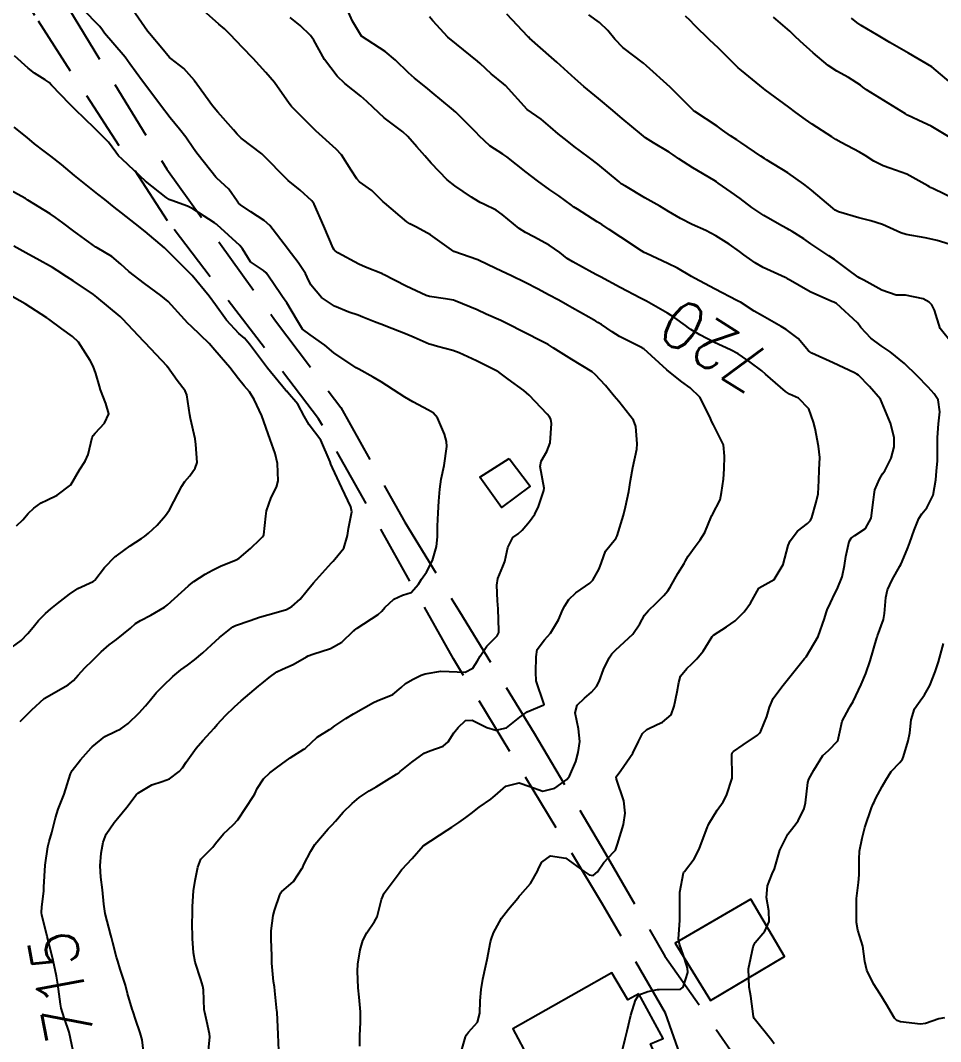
# Model space of a CAD drawing. Header units: metres. Extents: x 298520 to 308411, y 7433745 to 7450750.
# Drawn here: x 300736.4 to 300813.7, y 7448572 to 7448657.8 of the extents above; entities that cross this region are included whole.
import ezdxf
from ezdxf.enums import TextEntityAlignment as Align

# ---------------------------------------------------------------- set-up
doc = ezdxf.new("R2010")
doc.units = ezdxf.units.M
doc.header["$LTSCALE"] = 10
doc.linetypes.add('DASHED', pattern=[0.75, 0.5, -0.25])
for name, color, linetype in [('Cotas', 45, 'Continuous'), ('Curvas de Nivel 1m', 11, 'Continuous'), ('Curvas de Nivel 5m', 15, 'Continuous'), ('Edificações', 30, 'Continuous'), ('Vias Secundárias', 230, 'DASHED')]:
    doc.layers.add(name, color=color, linetype=linetype)
doc.styles.add('Style-STANDARD', font='STANDARD.shx')

msp = doc.modelspace()

# ---------------------------------------------------------------- linework, layer by layer
at = {"layer": 'Curvas de Nivel 1m', "flags": 128}
for points, elevation in [([(300752.124, 7448570.629), (300752.278, 7448572.378), (300752.264, 7448572.628), (300752.043, 7448573.672), (300751.848, 7448574.43), (300751.818, 7448574.634), (300751.749, 7448576.314), (300751.694, 7448576.636), (300751.52, 7448577.2), (300751.056, 7448578.646), (300750.894, 7448579.431), (300750.812, 7448580.65), (300750.798, 7448581.995), (300750.812, 7448582.65), (300750.836, 7448583.326), (300750.921, 7448584.649), (300751.047, 7448585.513), (300751.262, 7448586.644), (300751.538, 7448587.305), (300752.214, 7448588.008), (300752.528, 7448588.317), (300752.762, 7448588.625), (300753.429, 7448589.42), (300754.239, 7448590.181), (300754.624, 7448590.604), (300755.331, 7448591.671), (300755.939, 7448592.585), (300756.06, 7448592.789), (300756.273, 7448593.251), (300756.79, 7448594.07), (300757.332, 7448594.57), (300757.892, 7448594.97), (300758.3, 7448595.282), (300759.031, 7448595.827), (300760.187, 7448596.541), (300760.264, 7448596.591), (300760.314, 7448596.638), (300761.297, 7448597.557), (300762.338, 7448598.211), (300762.528, 7448598.32), (300762.792, 7448598.506), (300763.711, 7448599.135), (300764.353, 7448599.525), (300766.037, 7448600.465), (300766.364, 7448600.605), (300767.662, 7448601.155), (300768.376, 7448601.73), (300768.747, 7448602.069), (300769.383, 7448602.43), (300770.054, 7448602.757), (300770.39, 7448602.895), (300771.695, 7448603.099), (300772.393, 7448603.083), (300773.75, 7448603.019), (300774.398, 7448603.369), (300774.8, 7448603.973), (300775.024, 7448604.364), (300775.577, 7448605.203), (300776.43, 7448606.073), (300776.574, 7448606.348), (300776.594, 7448606.507), (300776.515, 7448608.339), (300776.463, 7448609.023), (300776.417, 7448610.341), (300776.489, 7448610.903), (300776.919, 7448611.915), (300777.094, 7448612.334), (300777.353, 7448613.499), (300777.773, 7448614.328), (300778.199, 7448614.661), (300778.539, 7448614.945), (300779.176, 7448615.684), (300779.624, 7448616.309), (300779.932, 7448616.933), (300780.376, 7448618.302), (300780.383, 7448618.495), (300780.068, 7448620.305), (300780.154, 7448620.758), (300780.616, 7448621.562), (300780.887, 7448622.296), (300781.015, 7448623.927), (300780.96, 7448624.295), (300780.843, 7448624.485), (300780.657, 7448624.711), (300779.141, 7448626.315), (300778.677, 7448626.684), (300777.379, 7448627.64), (300776.691, 7448628.147), (300776.58, 7448628.229), (300776.385, 7448628.345), (300774.705, 7448629.194), (300773.247, 7448629.853), (300772.718, 7448630.049), (300771.425, 7448630.409), (300770.86, 7448630.554), (300770.725, 7448630.597), (300769.452, 7448631.151), (300768.733, 7448631.461), (300767.079, 7448632.117), (300766.741, 7448632.244), (300766.583, 7448632.304), (300766.118, 7448632.469), (300765.136, 7448632.874), (300764.748, 7448633.026), (300763.979, 7448633.273), (300762.762, 7448633.794), (300761.662, 7448634.521), (300760.784, 7448635.592), (300760.478, 7448636.223), (300760.315, 7448636.537), (300759.71, 7448637.454), (300758.866, 7448638.559), (300758.814, 7448638.627), (300757.329, 7448640.575), (300756.847, 7448640.987), (300755.741, 7448641.704), (300754.86, 7448642.299), (300754.697, 7448642.438), (300754.576, 7448642.604), (300753.875, 7448643.617), (300752.882, 7448644.547), (300752.796, 7448644.631), (300752.354, 7448645.173), (300751.184, 7448646.647), (300750.917, 7448647.025), (300750.256, 7448647.99), (300749.727, 7448648.668), (300748.947, 7448649.613), (300748.127, 7448650.688), (300746.978, 7448652.22), (300746.607, 7448652.704), (300745.551, 7448654.161), (300745.149, 7448654.719), (300745.006, 7448654.899), (300743.437, 7448656.744), (300743.268, 7448656.979), (300743.038, 7448657.293), (300741.58, 7448658.765)], 717), ([(300758.115, 7448570.559), (300758.033, 7448572.56), (300757.931, 7448574.441), (300757.923, 7448574.562), (300757.755, 7448576.25), (300757.706, 7448576.565), (300757.635, 7448577.009), (300757.506, 7448578.566), (300757.487, 7448579.188), (300757.432, 7448580.567), (300757.433, 7448581.267), (300757.611, 7448582.565), (300757.727, 7448582.994), (300758.17, 7448584.312), (300758.244, 7448584.487), (300758.318, 7448584.559), (300759.307, 7448585.423), (300760.057, 7448586.541), (300760.101, 7448586.634), (300760.197, 7448586.844), (300760.764, 7448587.982), (300761.099, 7448588.527), (300762.236, 7448589.861), (300762.555, 7448590.191), (300762.842, 7448590.504), (300763.503, 7448591.245), (300764.258, 7448591.996), (300764.848, 7448592.481), (300765.693, 7448593.047), (300766.277, 7448593.395), (300766.942, 7448593.794), (300767.974, 7448594.443), (300768.169, 7448594.567), (300768.295, 7448594.66), (300769.264, 7448595.47), (300770.311, 7448596.213), (300770.775, 7448596.413), (300771.906, 7448596.81), (300772.325, 7448597.173), (300772.811, 7448597.91), (300773.155, 7448598.382), (300773.778, 7448598.946), (300774.349, 7448598.983), (300775.57, 7448598.358), (300776.34, 7448598.159), (300777.227, 7448598.337), (300778.352, 7448599.242), (300778.97, 7448599.701), (300780.363, 7448600.265), (300780.384, 7448600.3), (300780.385, 7448600.322), (300780.364, 7448600.385), (300779.715, 7448602.307), (300779.682, 7448603.019), (300779.718, 7448604.307), (300779.802, 7448604.923), (300780.427, 7448605.738), (300780.933, 7448606.293), (300781.593, 7448607.431), (300781.97, 7448608.277), (300782.124, 7448608.609), (300782.466, 7448609.118), (300783.046, 7448609.692), (300783.884, 7448610.256), (300784.244, 7448610.493), (300784.488, 7448610.753), (300785.032, 7448611.71), (300785.212, 7448612.243), (300785.565, 7448613.192), (300786.405, 7448614.231), (300786.462, 7448614.302), (300786.535, 7448614.476), (300787.07, 7448616.222), (300787.248, 7448616.908), (300787.524, 7448618.216), (300787.662, 7448619.139), (300787.838, 7448620.211), (300788.178, 7448621.766), (300788.222, 7448622.206), (300788.108, 7448623.678), (300787.901, 7448624.207), (300786.666, 7448625.779), (300786.293, 7448626.226), (300785.553, 7448627.109), (300784.691, 7448628.038), (300784.424, 7448628.253), (300782.708, 7448629.299), (300781.153, 7448630.294), (300780.887, 7448630.46), (300780.725, 7448630.553), (300780.231, 7448630.802), (300778.735, 7448631.572), (300777.253, 7448632.335), (300776.745, 7448632.571), (300775.507, 7448633.115), (300774.754, 7448633.463), (300772.903, 7448634.247), (300772.762, 7448634.29), (300772.108, 7448634.397), (300770.766, 7448634.607), (300770.486, 7448634.695), (300768.778, 7448635.468), (300766.874, 7448636.459), (300766.793, 7448636.499), (300765.381, 7448637.063), (300764.801, 7448637.327), (300763.042, 7448638.276), (300762.812, 7448638.425), (300762.742, 7448638.511), (300762.665, 7448638.661), (300761.878, 7448640.52), (300761.041, 7448642.349), (300760.943, 7448642.529), (300760.864, 7448642.627), (300759.868, 7448643.54), (300758.881, 7448644.355), (300758.651, 7448644.562), (300756.909, 7448646.349), (300756.65, 7448646.583), (300754.926, 7448647.904), (300754.568, 7448648.244), (300754.268, 7448648.61), (300752.955, 7448650.101), (300752.509, 7448650.635), (300751.197, 7448652.432), (300751.048, 7448652.649), (300750.984, 7448652.745), (300750.105, 7448653.775), (300749.002, 7448654.593), (300748.9, 7448654.681), (300748.235, 7448655.467), (300747.205, 7448656.698), (300747.035, 7448656.91), (300745.771, 7448658.713)], 718), ([(300764.901, 7448571.6), (300764.899, 7448572.481), (300764.953, 7448573.572), (300764.956, 7448574.481), (300764.843, 7448575.704), (300764.764, 7448576.483), (300764.694, 7448577.884), (300764.721, 7448578.484), (300764.914, 7448579.683), (300765.145, 7448580.48), (300765.484, 7448581.125), (300766.139, 7448582.054), (300766.344, 7448582.467), (300766.708, 7448583.919), (300766.946, 7448584.458), (300768.19, 7448586.136), (300768.324, 7448586.306), (300768.436, 7448586.438), (300769.284, 7448587.352), (300770.223, 7448588.42), (300772.236, 7448589.729), (300772.641, 7448589.983), (300773.225, 7448590.38), (300773.82, 7448590.801), (300774.251, 7448591.132), (300774.942, 7448591.677), (300775.902, 7448592.354), (300776.111, 7448592.506), (300776.268, 7448592.657), (300777.164, 7448593.452), (300778.284, 7448593.719), (300779.179, 7448593.411), (300780.274, 7448593.021), (300781.295, 7448593.267), (300782.289, 7448593.994), (300782.426, 7448594.133), (300782.514, 7448594.268), (300783.057, 7448595.511), (300783.266, 7448596.26), (300783.397, 7448597.189), (300783.283, 7448598.261), (300783.013, 7448599.603), (300783.167, 7448600.262), (300783.778, 7448600.847), (300784.374, 7448601.354), (300784.804, 7448601.821), (300785.025, 7448602.244), (300785.393, 7448603.245), (300785.852, 7448604.236), (300786.082, 7448604.568), (300786.42, 7448604.907), (300787.856, 7448606.209), (300788.442, 7448607.074), (300788.84, 7448607.805), (300789.156, 7448608.193), (300789.826, 7448608.823), (300790.472, 7448609.47), (300790.797, 7448609.856), (300790.989, 7448610.172), (300791.636, 7448611.305), (300792.165, 7448612.155), (300792.291, 7448612.369), (300792.512, 7448612.765), (300793.082, 7448613.587), (300793.526, 7448614.14), (300793.905, 7448614.77), (300794.476, 7448616.131), (300794.5, 7448616.184), (300794.554, 7448616.272), (300795.182, 7448617.509), (300795.315, 7448618.123), (300795.475, 7448619.236), (300795.533, 7448620.121), (300795.561, 7448621.173), (300795.484, 7448622.121), (300794.64, 7448623.823), (300794.478, 7448624.132), (300794.362, 7448624.418), (300793.495, 7448626.142), (300792.681, 7448626.922), (300791.962, 7448627.437), (300791.011, 7448628.175), (300790.697, 7448628.439), (300788.77, 7448630.2), (300788.723, 7448630.237), (300788.644, 7448630.281), (300786.733, 7448631.24), (300786.125, 7448631.617), (300785.206, 7448632.243), (300784.915, 7448632.418), (300784.746, 7448632.516), (300784.147, 7448632.858), (300782.757, 7448633.638), (300782.357, 7448633.874), (300781.617, 7448634.287), (300780.769, 7448634.729), (300779.878, 7448635.207), (300778.785, 7448635.774), (300777.644, 7448636.331), (300776.797, 7448636.724), (300775.698, 7448637.252), (300774.806, 7448637.674), (300772.813, 7448638.39), (300770.833, 7448639.778), (300769.65, 7448640.428), (300769.103, 7448640.693), (300768.847, 7448640.863), (300766.957, 7448642.459), (300766.864, 7448642.552), (300765.898, 7448643.499), (300764.88, 7448644.233), (300764.639, 7448644.492), (300764.177, 7448645.213), (300763.35, 7448646.506), (300762.918, 7448646.987), (300761.206, 7448648.527), (300760.937, 7448648.787), (300759.158, 7448650.557), (300759.074, 7448650.668), (300758.966, 7448650.832), (300757.709, 7448652.573), (300756.991, 7448653.436), (300755.92, 7448654.591), (300755.017, 7448655.525), (300753.983, 7448656.616), (300753.507, 7448657.092), (300753.042, 7448657.489), (300751.735, 7448658.643)], 719), ([(300786.959, 7448571.162), (300787.203, 7448572.212), (300787.366, 7448572.877), (300787.683, 7448574.206), (300788.066, 7448575.466), (300788.37, 7448575.897), (300789.099, 7448576.19), (300789.919, 7448576.338), (300790.075, 7448576.345), (300791.864, 7448576.375), (300792.079, 7448576.546), (300792.464, 7448577.787), (300792.436, 7448578.155), (300792.374, 7448578.424), (300792.113, 7448579.203), (300791.763, 7448580.164), (300791.705, 7448580.586), (300791.792, 7448582.164), (300791.814, 7448582.498), (300791.797, 7448584.164), (300791.804, 7448584.536), (300792.123, 7448586.161), (300792.147, 7448586.207), (300792.194, 7448586.261), (300793.015, 7448587.343), (300793.429, 7448588.142), (300794.143, 7448590.033), (300794.177, 7448590.131), (300794.244, 7448590.279), (300794.945, 7448591.434), (300795.438, 7448592.118), (300795.731, 7448592.656), (300796.209, 7448594.111), (300796.216, 7448594.188), (300796.164, 7448596.111), (300796.196, 7448596.229), (300796.315, 7448596.346), (300797.137, 7448596.913), (300798.329, 7448597.715), (300798.514, 7448597.895), (300798.618, 7448598.077), (300799.117, 7448599.307), (300799.346, 7448600.07), (300799.64, 7448600.797), (300800.38, 7448601.789), (300800.503, 7448601.937), (300800.602, 7448602.058), (300801.398, 7448603.05), (300802.187, 7448604.042), (300802.293, 7448604.162), (300802.416, 7448604.317), (300803.427, 7448606.025), (300803.965, 7448607.534), (300804.113, 7448608.015), (300804.205, 7448608.265), (300804.466, 7448608.853), (300804.851, 7448609.632), (300805.046, 7448610.004), (300805.461, 7448611.033), (300805.652, 7448611.999), (300805.754, 7448612.755), (300806.037, 7448613.995), (300806.223, 7448614.297), (300806.531, 7448614.496), (300807.409, 7448615.108), (300807.888, 7448615.97), (300808.101, 7448617.5), (300808.14, 7448617.966), (300808.21, 7448618.334), (300808.592, 7448619.254), (300808.859, 7448619.697), (300809.036, 7448619.956), (300809.566, 7448620.997), (300809.82, 7448621.948), (300809.832, 7448622.746), (300809.528, 7448623.951), (300808.673, 7448625.96), (300807.745, 7448627.036), (300806.815, 7448627.988), (300806.694, 7448628.08), (300806.497, 7448628.191), (300804.708, 7448629.029), (300802.902, 7448629.847), (300802.722, 7448629.941), (300802.636, 7448630.031), (300801.758, 7448631.069), (300800.74, 7448631.818), (300800.327, 7448632.064), (300798.752, 7448632.976), (300798.044, 7448633.378), (300796.892, 7448634.108), (300796.764, 7448634.186), (300796.608, 7448634.269), (300794.779, 7448635.226), (300793.028, 7448636.148), (300792.794, 7448636.281), (300791.598, 7448636.966), (300790.805, 7448637.361), (300788.998, 7448638.198), (300788.814, 7448638.294), (300788.578, 7448638.441), (300786.833, 7448639.579), (300785.852, 7448640.235), (300785.24, 7448640.637), (300784.849, 7448640.881), (300783.189, 7448641.937), (300782.862, 7448642.144), (300782.784, 7448642.193), (300782.68, 7448642.273), (300781.63, 7448643.048), (300780.876, 7448643.561), (300779.834, 7448644.31), (300778.894, 7448645.053), (300777.246, 7448646.337), (300776.915, 7448646.56), (300775.831, 7448647.266), (300774.93, 7448648.104), (300774.68, 7448648.373), (300772.958, 7448650.085), (300772.614, 7448650.393), (300770.976, 7448651.743), (300770.611, 7448652.047), (300770.156, 7448652.422), (300769.5, 7448652.944), (300768.992, 7448653.387), (300767.888, 7448654.451), (300767.014, 7448655.178), (300765.033, 7448656.48), (300764.283, 7448657.729), (300763.942, 7448658.497)], 721), ([(300799.727, 7448571.771), (300799.544, 7448572.067), (300798.05, 7448573.91), (300797.989, 7448574.091), (300797.773, 7448575.787), (300797.709, 7448576.085), (300797.622, 7448576.545), (300797.587, 7448578.088), (300797.962, 7448579.923), (300798.013, 7448580.082), (300798.125, 7448580.288), (300798.941, 7448581.265), (300799.308, 7448582.068), (300799.274, 7448582.951), (300799.085, 7448584.071), (300799.182, 7448585.071), (300799.582, 7448586.066), (300799.76, 7448586.504), (300800.223, 7448588.06), (300800.875, 7448589.412), (300801.384, 7448590.049), (300801.763, 7448590.529), (300802.258, 7448591.553), (300802.365, 7448592.038), (300802.575, 7448593.749), (300802.665, 7448594.034), (300803.059, 7448594.787), (300803.824, 7448596.017), (300804.317, 7448596.448), (300805.091, 7448597.237), (300805.27, 7448598.001), (300805.45, 7448598.895), (300806.044, 7448599.993), (300806.169, 7448600.187), (300806.369, 7448600.563), (300807.062, 7448601.98), (300807.452, 7448602.919), (300807.81, 7448603.969), (300808.368, 7448605.897), (300808.386, 7448605.961), (300808.434, 7448606.089), (300808.943, 7448607.46), (300809.02, 7448607.954), (300809.114, 7448609.312), (300809.266, 7448609.952), (300809.65, 7448610.789), (300810.306, 7448611.942), (300810.379, 7448612.067), (300810.507, 7448612.331), (300810.979, 7448613.475), (300811.152, 7448613.934), (300811.51, 7448614.959), (300811.915, 7448615.926), (300812.164, 7448616.317), (300812.562, 7448616.827), (300813.109, 7448617.912), (300813.325, 7448619.176), (300813.397, 7448619.908), (300813.485, 7448620.78), (300813.461, 7448621.907), (300813.464, 7448622.74), (300813.565, 7448623.906), (300813.671, 7448624.892), (300813.529, 7448625.907), (300813.194, 7448626.428), (300812.683, 7448626.965), (300811.774, 7448627.929), (300810.708, 7448628.968), (300809.487, 7448629.952), (300808.728, 7448630.46), (300807.864, 7448631.103), (300807.024, 7448631.986), (300806.913, 7448632.155), (300806.747, 7448632.392), (300804.976, 7448634.008), (300804.765, 7448634.118), (300804.595, 7448634.182), (300802.777, 7448634.994), (300800.921, 7448636.058), (300800.842, 7448636.108), (300800.794, 7448636.134), (300800.655, 7448636.2), (300798.803, 7448637.048), (300798.131, 7448637.415), (300797.189, 7448638.104), (300796.817, 7448638.387), (300795.946, 7448638.999), (300794.836, 7448639.7), (300793.988, 7448640.139), (300792.848, 7448640.663), (300791.852, 7448641.164), (300790.859, 7448641.742), (300790.109, 7448642.188), (300788.87, 7448642.903), (300787.232, 7448643.863), (300786.882, 7448644.079), (300786.799, 7448644.138), (300786.693, 7448644.223), (300784.905, 7448645.719), (300784.195, 7448646.257), (300783.456, 7448646.803), (300782.922, 7448647.219), (300782.326, 7448647.678), (300781.572, 7448648.284), (300780.941, 7448648.828), (300780.142, 7448649.493), (300778.963, 7448650.32), (300777.133, 7448652.338), (300776.984, 7448652.478), (300775.949, 7448653.312), (300775.001, 7448654.183), (300774.793, 7448654.372), (300773.024, 7448655.802), (300772.306, 7448656.397), (300771.047, 7448657.772), (300770.747, 7448658.112)], 722), ([(300814.73, 7448630.624), (300813.703, 7448631.9), (300813.21, 7448633.454), (300812.991, 7448633.908), (300812.766, 7448634.123), (300812.274, 7448634.414), (300810.774, 7448634.703), (300810, 7448634.722), (300808.78, 7448635.122), (300807.268, 7448635.983), (300806.947, 7448636.141), (300806.795, 7448636.229), (300805.927, 7448636.873), (300804.81, 7448637.697), (300804.327, 7448638.015), (300802.823, 7448639.026), (300802.224, 7448639.436), (300801.247, 7448640.054), (300800.995, 7448640.209), (300800.845, 7448640.294), (300800.386, 7448640.526), (300798.856, 7448641.405), (300797.846, 7448642.09), (300796.87, 7448642.821), (300796.12, 7448643.356), (300795.022, 7448644.128), (300794.884, 7448644.224), (300794.655, 7448644.364), (300792.902, 7448645.411), (300791.724, 7448646.168), (300791.254, 7448646.513), (300790.919, 7448646.74), (300789.598, 7448647.521), (300788.93, 7448647.937), (300788.574, 7448648.204), (300786.946, 7448649.571), (300786.59, 7448649.866), (300786.16, 7448650.232), (300784.968, 7448651.237), (300783.733, 7448652.262), (300782.989, 7448652.899), (300781.463, 7448654.285), (300781.009, 7448654.694), (300779.175, 7448656.318), (300779.103, 7448656.388), (300779.034, 7448656.465), (300777.265, 7448658.338)], 723), ([(300814.823, 7448638.873), (300813.439, 7448639.292), (300812.828, 7448639.45), (300812.44, 7448639.527), (300810.832, 7448639.803), (300810.396, 7448639.944), (300808.843, 7448640.649), (300807.854, 7448640.969), (300806.851, 7448641.208), (300805.145, 7448641.721), (300804.861, 7448641.866), (300804.67, 7448642.012), (300802.878, 7448643.542), (300802.607, 7448643.761), (300802.243, 7448644.04), (300800.897, 7448644.998), (300799.09, 7448646.078), (300798.914, 7448646.187), (300798.608, 7448646.391), (300796.927, 7448647.555), (300796.592, 7448647.768), (300796.06, 7448648.113), (300795.4, 7448648.586), (300794.941, 7448648.913), (300793.053, 7448650.149), (300792.954, 7448650.227), (300790.983, 7448652.18), (300789.001, 7448653.989), (300788.74, 7448654.203), (300787.022, 7448655.525), (300786.334, 7448656.23), (300785.748, 7448656.947), (300785.047, 7448657.619), (300784.164, 7448658.259)], 724), ([(300814.633, 7448647.893), (300812.943, 7448648.923), (300812.257, 7448649.232), (300810.952, 7448649.847), (300810.79, 7448649.942), (300808.97, 7448651.066), (300807.51, 7448651.982), (300807.199, 7448652.201), (300806.987, 7448652.363), (300805.995, 7448652.997), (300804.998, 7448653.548), (300804.287, 7448654.017), (300803.019, 7448655.075), (300801.915, 7448656.047), (300801.464, 7448656.48), (300801.041, 7448656.89), (300799.684, 7448658.074)], 726), ([(300814.986, 7448652.233), (300813.003, 7448653.91), (300811.019, 7448655.038), (300809.457, 7448655.956), (300809.035, 7448656.21), (300808.475, 7448656.529), (300807.047, 7448657.378), (300806.688, 7448657.624), (300806.249, 7448657.992)], 727), ([(300746.769, 7448570.692), (300746.586, 7448572.132), (300746.423, 7448572.696), (300746.044, 7448573.847), (300745.829, 7448574.481), (300745.753, 7448574.705), (300745.371, 7448576.016), (300745.178, 7448576.713), (300744.749, 7448578.064), (300744.533, 7448578.724), (300744.437, 7448579.056), (300744.118, 7448580.276), (300744.004, 7448580.731), (300743.95, 7448580.907), (300743.473, 7448582.737), (300743.366, 7448583.533), (300743.249, 7448584.739), (300743.119, 7448585.805), (300743.067, 7448586.741), (300743.154, 7448587.796), (300743.314, 7448588.739), (300743.563, 7448589.403), (300744.239, 7448590.382), (300744.529, 7448590.726), (300745.31, 7448591.662), (300746.096, 7448592.703), (300746.275, 7448592.884), (300747.404, 7448593.561), (300748.28, 7448593.833), (300748.901, 7448594.057), (300749.706, 7448594.666), (300749.981, 7448594.978), (300750.301, 7448595.448), (300751.137, 7448596.648), (300751.686, 7448597.276), (300752.333, 7448597.98), (300752.641, 7448598.325), (300752.904, 7448598.624), (300753.601, 7448599.367), (300754.358, 7448600.098), (300754.924, 7448600.602), (300756.376, 7448601.846), (300756.782, 7448602.173), (300757.264, 7448602.571), (300757.903, 7448603.053), (300758.394, 7448603.28), (300759.287, 7448603.664), (300760.41, 7448604.319), (300760.553, 7448604.395), (300760.947, 7448604.532), (300762.418, 7448605.008), (300763.388, 7448605.536), (300764.366, 7448606.491), (300764.399, 7448606.524), (300764.434, 7448606.558), (300764.669, 7448606.72), (300766.447, 7448607.856), (300766.751, 7448608.155), (300767, 7448608.455), (300767.747, 7448609.163), (300768.469, 7448609.482), (300769.199, 7448609.706), (300769.822, 7448610.427), (300770.072, 7448610.839), (300770.493, 7448611.426), (300771.007, 7448612.412), (300771.349, 7448613.579), (300771.437, 7448614.406), (300771.439, 7448615.304), (300771.468, 7448616.406), (300771.547, 7448617.389), (300771.614, 7448618.404), (300771.74, 7448619.248), (300771.988, 7448620.399), (300772.213, 7448621.99), (300772.189, 7448622.397), (300772.018, 7448623.013), (300771.422, 7448624.408), (300771.059, 7448624.816), (300770.659, 7448625.043), (300769.365, 7448625.734), (300768.67, 7448626.141), (300768.196, 7448626.445), (300766.683, 7448627.424), (300766.028, 7448627.812), (300764.811, 7448628.488), (300764.694, 7448628.545), (300764.573, 7448628.613), (300762.713, 7448629.876), (300761.947, 7448630.518), (300760.731, 7448631.385), (300760.062, 7448631.866), (300759.661, 7448632.546), (300758.765, 7448634.062), (300758.39, 7448634.564), (300757.58, 7448635.777), (300757.024, 7448636.578), (300756.795, 7448636.788), (300755.709, 7448637.504), (300755.027, 7448638.607), (300754.817, 7448638.892), (300752.887, 7448640.629), (300752.865, 7448640.651), (300752.843, 7448640.671), (300752.683, 7448640.794), (300750.856, 7448641.958), (300750.402, 7448642.201), (300749.079, 7448642.677), (300748.919, 7448642.735), (300748.864, 7448642.757), (300748.618, 7448642.93), (300746.879, 7448644.287), (300746.413, 7448644.705), (300744.907, 7448646.129), (300744.61, 7448646.425), (300744.378, 7448646.728), (300743.748, 7448647.564), (300742.93, 7448648.418), (300742.572, 7448648.754), (300740.956, 7448650.315), (300740.507, 7448650.775), (300738.979, 7448652.365), (300738.76, 7448652.572), (300738.432, 7448652.798), (300737.543, 7448653.366), (300736.993, 7448653.792), (300735.858, 7448654.831)], 716), ([(300736.344, 7448598.888), (300737.317, 7448599.847), (300738.363, 7448600.8), (300740.375, 7448601.959), (300740.829, 7448602.315), (300741.223, 7448602.762), (300741.757, 7448603.392), (300742.402, 7448604.01), (300742.785, 7448604.368), (300743.147, 7448604.743), (300743.823, 7448605.332), (300744.423, 7448605.757), (300745.597, 7448606.713), (300746.033, 7448607.112), (300746.443, 7448607.372), (300747.32, 7448607.822), (300748.46, 7448608.497), (300748.571, 7448608.569), (300748.709, 7448608.676), (300750.479, 7448610.284), (300750.672, 7448610.458), (300750.922, 7448610.646), (300751.875, 7448611.25), (300752.493, 7448611.603), (300753.187, 7448611.932), (300754.502, 7448612.473), (300754.75, 7448612.606), (300755.704, 7448613.403), (300756.527, 7448614.2), (300756.711, 7448614.398), (300756.809, 7448614.577), (300757.001, 7448616.123), (300757.055, 7448616.575), (300757.436, 7448617.699), (300757.888, 7448618.567), (300758.032, 7448619.114), (300757.965, 7448620.566), (300757.772, 7448621.408), (300757.368, 7448622.573), (300756.653, 7448624.58), (300756.023, 7448625.946), (300755.626, 7448626.596), (300755.173, 7448627.098), (300754.684, 7448627.682), (300753.956, 7448628.617), (300752.715, 7448630.087), (300752.219, 7448630.635), (300750.737, 7448632.082), (300750.442, 7448632.357), (300750.152, 7448632.659), (300748.765, 7448634.177), (300748.174, 7448634.686), (300746.783, 7448635.694), (300745.472, 7448636.713), (300744.799, 7448637.312), (300744.027, 7448637.954), (300742.812, 7448638.684), (300742.701, 7448638.751), (300740.833, 7448640.103), (300739.914, 7448640.784), (300739.292, 7448641.238), (300738.85, 7448641.536), (300736.98, 7448642.7), (300736.862, 7448642.774), (300736.784, 7448642.821), (300734.879, 7448643.884)], 714), ([(300735.27, 7448604.837), (300736.421, 7448605.671), (300736.974, 7448606.268), (300737.421, 7448606.81), (300737.885, 7448607.362), (300738.45, 7448607.949), (300738.905, 7448608.345), (300739.463, 7448608.785), (300740.471, 7448609.578), (300741.192, 7448610.047), (300742.482, 7448610.647), (300742.545, 7448610.687), (300742.603, 7448610.749), (300743.427, 7448611.807), (300744.327, 7448612.732), (300744.425, 7448612.81), (300744.505, 7448612.866), (300745.586, 7448613.645), (300746.526, 7448614.268), (300746.793, 7448614.433), (300747.137, 7448614.694), (300747.84, 7448615.387), (300748.548, 7448616.197), (300748.881, 7448616.675), (300749.264, 7448617.373), (300749.915, 7448618.66), (300750.188, 7448619.046), (300750.586, 7448619.527), (300751.06, 7448620.182), (300751.211, 7448620.644), (300751.115, 7448622.148), (300751.035, 7448622.646), (300750.649, 7448624.356), (300750.592, 7448624.651), (300750.341, 7448626.327), (300750.195, 7448626.657), (300749.548, 7448627.534), (300748.734, 7448628.679), (300748.694, 7448628.733), (300746.833, 7448630.699), (300746.724, 7448630.818), (300744.949, 7448632.718), (300744.746, 7448632.91), (300743.758, 7448633.735), (300742.77, 7448634.546), (300742.494, 7448634.753), (300740.784, 7448635.909), (300740.267, 7448636.257), (300739.445, 7448636.79), (300739.04, 7448637.041), (300738.797, 7448637.187), (300737.973, 7448637.637), (300736.807, 7448638.255), (300735.792, 7448638.83)], 713), ([(300736.033, 7448615.33), (300736.543, 7448615.831), (300737.008, 7448616.356), (300737.485, 7448616.811), (300738.098, 7448617.266), (300738.563, 7448617.49), (300739.448, 7448617.909), (300740.583, 7448618.77), (300741.331, 7448620.027), (300741.788, 7448620.758), (300742.046, 7448621.319), (300742.38, 7448622.752), (300742.459, 7448622.918), (300742.628, 7448623.111), (300743.434, 7448623.949), (300743.798, 7448624.733), (300743.537, 7448625.612), (300743.09, 7448626.744), (300743.002, 7448627.071), (300742.687, 7448628.131), (300742.461, 7448628.752), (300742.228, 7448629.227), (300741.225, 7448630.765), (300740.728, 7448631.246), (300739.833, 7448631.882), (300738.742, 7448632.69), (300738.587, 7448632.802), (300736.76, 7448633.98), (300735.198, 7448634.836)], 712), ([(300814.054, 7448573.963), (300813.576, 7448573.897), (300812.465, 7448573.495), (300812.046, 7448573.431), (300810.363, 7448573.622), (300810.05, 7448573.753), (300809.852, 7448573.943), (300809.192, 7448575.081), (300808.651, 7448575.961), (300808.086, 7448576.835), (300807.526, 7448577.976), (300807.37, 7448578.717), (300807.191, 7448579.979), (300806.778, 7448581.342), (300806.657, 7448581.985), (300806.665, 7448583.485), (300806.672, 7448583.985), (300806.823, 7448585.347), (300806.88, 7448585.983), (300806.881, 7448587.309), (300806.925, 7448587.983), (300807.129, 7448589.081), (300807.363, 7448589.979), (300807.917, 7448591.622), (300808.068, 7448591.963), (300808.137, 7448592.09), (300808.269, 7448592.37), (300808.825, 7448593.414), (300809.134, 7448593.952), (300809.575, 7448594.673), (300810.308, 7448595.42), (300810.535, 7448595.713), (300810.621, 7448595.937), (300811.004, 7448597.255), (300811.137, 7448597.932), (300811.254, 7448599.026), (300811.549, 7448599.928), (300811.868, 7448600.425), (300812.375, 7448601.114), (300812.818, 7448601.913), (300813.269, 7448603.038), (300813.556, 7448603.903), (300813.969, 7448605.438)], 723)]:
    msp.add_lwpolyline(points, dxfattribs=dict(at, elevation=elevation))
at = {"layer": 'Curvas de Nivel 5m', "flags": 128}
for points, elevation in [([(300773.389, 7448570.999), (300773.775, 7448572.373), (300773.857, 7448572.55), (300774.037, 7448572.759), (300774.793, 7448573.615), (300774.98, 7448574.361), (300775.024, 7448575.4), (300775.103, 7448576.36), (300775.238, 7448577.206), (300775.488, 7448578.356), (300775.589, 7448578.874), (300775.873, 7448580.352), (300775.925, 7448580.551), (300776.131, 7448581.126), (300776.798, 7448582.34), (300777.395, 7448583.09), (300778.168, 7448584.025), (300778.289, 7448584.201), (300778.395, 7448584.318), (300779.245, 7448585.247), (300779.822, 7448586.304), (300779.937, 7448586.563), (300780.204, 7448587.042), (300780.926, 7448587.575), (300782.209, 7448587.375), (300783.751, 7448586.254), (300784.19, 7448585.976), (300784.51, 7448585.926), (300784.884, 7448586.243), (300785.421, 7448587.021), (300786.218, 7448587.904), (300786.382, 7448588.066), (300786.461, 7448588.226), (300786.558, 7448588.556), (300787.063, 7448590.218), (300787.205, 7448591.168), (300787.089, 7448592.218), (300786.485, 7448594.032), (300786.443, 7448594.228), (300786.846, 7448594.77), (300787.838, 7448596.207), (300788.323, 7448597.187), (300788.66, 7448597.867), (300789.021, 7448598.193), (300789.9, 7448598.624), (300790.343, 7448598.82), (300791.079, 7448599.445), (300791.334, 7448600.165), (300791.576, 7448601.363), (300791.721, 7448602.16), (300791.872, 7448602.676), (300792.401, 7448603.336), (300792.817, 7448603.735), (300793.223, 7448604.142), (300793.774, 7448604.782), (300794.43, 7448605.872), (300794.53, 7448606.031), (300794.639, 7448606.128), (300795.735, 7448606.822), (300796.445, 7448607.344), (300797.226, 7448608.098), (300797.743, 7448608.811), (300798.441, 7448610.081), (300798.483, 7448610.114), (300799.744, 7448610.814), (300800.503, 7448612.06), (300800.913, 7448613.671), (300801.068, 7448614.055), (300801.705, 7448614.879), (300802.545, 7448615.518), (300802.799, 7448615.778), (300802.899, 7448616.027), (300803.271, 7448617.318), (300803.44, 7448618.021), (300803.484, 7448619.126), (300803.521, 7448620.021), (300803.571, 7448621.063), (300803.458, 7448622.022), (300803.173, 7448623.49), (300803.052, 7448624.026), (300802.66, 7448625.152), (300801.795, 7448626.043), (300801.019, 7448626.398), (300800.678, 7448626.6), (300799.011, 7448628.077), (300798.697, 7448628.341), (300797.724, 7448629.078), (300796.718, 7448629.77), (300796.053, 7448630.117), (300794.729, 7448630.721), (300793.494, 7448631.384), (300792.74, 7448631.824), (300792.542, 7448631.954), (300792.269, 7448632.157), (300791.376, 7448632.797), (300790.753, 7448633.184), (300788.993, 7448634.198), (300788.765, 7448634.324), (300788.507, 7448634.462), (300786.78, 7448635.361), (300785.121, 7448636.245), (300784.903, 7448636.357), (300784.795, 7448636.417), (300784.44, 7448636.61), (300782.805, 7448637.509), (300782.335, 7448637.804), (300781.712, 7448638.287), (300780.822, 7448638.911), (300779.54, 7448639.605), (300778.838, 7448639.971), (300778.287, 7448640.326), (300776.854, 7448641.496), (300776.352, 7448641.841), (300775.313, 7448642.363), (300775.002, 7448642.506), (300774.865, 7448642.579), (300774.294, 7448642.951), (300772.878, 7448643.891), (300772.239, 7448644.396), (300770.904, 7448645.796), (300770.349, 7448646.418), (300769.681, 7448647.189), (300768.929, 7448648.06), (300768.511, 7448648.444), (300766.95, 7448649.615), (300766.003, 7448650.474), (300765.472, 7448650.986), (300764.972, 7448651.425), (300763.635, 7448652.503), (300762.989, 7448653.115), (300761.935, 7448654.521), (300761.027, 7448656.136), (300760.747, 7448656.534), (300759.865, 7448657.371), (300759.048, 7448658.046)], 720), ([(300814.872, 7448642.802), (300813.138, 7448643.65), (300812.882, 7448643.772), (300812.79, 7448643.82), (300812.654, 7448643.913), (300810.897, 7448644.884), (300809.47, 7448645.389), (300808.907, 7448645.572), (300808.119, 7448645.972), (300807.382, 7448646.448), (300806.92, 7448646.734), (300805.38, 7448647.553), (300804.931, 7448647.8), (300804.592, 7448648.013), (300802.943, 7448649.086), (300802.37, 7448649.462), (300801.569, 7448650.051), (300800.96, 7448650.519), (300799.396, 7448651.656), (300798.981, 7448651.972), (300798.851, 7448652.081), (300796.998, 7448653.582), (300796.714, 7448653.818), (300796.435, 7448654.109), (300795.024, 7448655.504), (300794.339, 7448656.137), (300793.046, 7448657.417), (300792.677, 7448657.784), (300792.281, 7448658.162)], 725), ([(300740.877, 7448570.767), (300740.566, 7448572.231), (300740.448, 7448572.774), (300740.354, 7448573.093), (300740.045, 7448573.963), (300739.778, 7448574.783), (300739.711, 7448575.128), (300739.508, 7448576.786), (300739.398, 7448577.472), (300739.1, 7448578.79), (300738.764, 7448580.146), (300738.601, 7448580.795), (300738.15, 7448582.632), (300738.116, 7448582.8), (300738.115, 7448582.839), (300738.158, 7448583.261), (300738.315, 7448584.655), (300738.319, 7448584.799), (300738.319, 7448584.942), (300738.421, 7448586.797), (300738.669, 7448588.341), (300738.78, 7448588.792), (300738.984, 7448589.543), (300739.308, 7448590.784), (300739.541, 7448591.493), (300740.023, 7448592.774), (300740.281, 7448593.586), (300740.571, 7448594.487), (300740.714, 7448594.766), (300741.403, 7448595.658), (300742.312, 7448596.666), (300742.353, 7448596.709), (300742.391, 7448596.749), (300743.445, 7448597.62), (300744.333, 7448598.04), (300744.805, 7448598.254), (300745.419, 7448598.714), (300746.352, 7448599.616), (300746.871, 7448600.181), (300747.289, 7448600.691), (300747.781, 7448601.274), (300748.375, 7448601.904), (300749.179, 7448602.668), (300749.834, 7448603.216), (300750.397, 7448603.61), (300751.001, 7448604.047), (300751.689, 7448604.637), (300752.063, 7448604.987), (300752.42, 7448605.329), (300753.106, 7448605.943), (300753.926, 7448606.615), (300754.222, 7448606.826), (300754.438, 7448606.933), (300755.663, 7448607.373), (300756.449, 7448607.632), (300757.17, 7448607.855), (300758.458, 7448608.21), (300758.717, 7448608.299), (300759.17, 7448608.553), (300759.867, 7448609.148), (300760.476, 7448609.892), (300760.989, 7448610.532), (300762.5, 7448612.198), (300762.65, 7448612.36), (300762.795, 7448612.507), (300763.561, 7448613.456), (300763.861, 7448614.497), (300763.938, 7448615.097), (300764.227, 7448616.493), (300764.146, 7448616.905), (300763.392, 7448618.502), (300762.598, 7448620.197), (300762.466, 7448620.511), (300762.402, 7448620.715), (300761.619, 7448622.52), (300760.642, 7448623.817), (300760.203, 7448624.537), (300759.671, 7448625.552), (300758.824, 7448626.558), (300758.745, 7448626.63), (300758.674, 7448626.709), (300757.14, 7448628.576), (300756.701, 7448629.127), (300755.623, 7448630.597), (300755.209, 7448631.084), (300754.732, 7448631.498), (300753.673, 7448632.621), (300752.762, 7448633.889), (300752.217, 7448634.636), (300750.79, 7448636.371), (300750.653, 7448636.514), (300750.506, 7448636.654), (300749.656, 7448637.522), (300748.81, 7448638.358), (300748.46, 7448638.684), (300746.834, 7448640.073), (300746.04, 7448640.708), (300744.852, 7448641.635), (300744.247, 7448642.12), (300743.449, 7448642.741), (300742.869, 7448643.186), (300740.893, 7448644.77), (300739.801, 7448645.685), (300738.909, 7448646.406), (300738.357, 7448646.806), (300737.538, 7448647.429), (300736.924, 7448647.949), (300735.818, 7448648.831)], 715)]:
    msp.add_lwpolyline(points, dxfattribs=dict(at, elevation=elevation))
at = {"layer": 'Edificações'}
for points in [[(300777.446, 7448620.976), (300779.228, 7448618.649), (300776.806, 7448616.869), (300774.979, 7448619.425)], [(300797.783, 7448583.93), (300791.401, 7448580.248), (300794.379, 7448575.432), (300800.619, 7448579.114)], [(300788.357, 7448575.981), (300787.421, 7448575.492), (300786.084, 7448577.761), (300777.754, 7448573.044), (300779.131, 7448570.456), (300778.15, 7448569.744), (300780.467, 7448566.096), (300783.808, 7448567.698), (300785.368, 7448565.295), (300790.803, 7448568.454), (300789.333, 7448571.791), (300790.402, 7448572.236)]]:
    msp.add_lwpolyline(points, close=True, dxfattribs=at)
at = {"layer": 'Vias Secundárias'}
msp.add_lwpolyline([(300796.997, 7448556.222), (300790.605, 7448574.348), (300785.312, 7448583.524), (300772.778, 7448604.135), (300761.419, 7448624.327), (300748.717, 7448640.953), (300737.557, 7448658.218), (300729.22, 7448672.811), (300717.612, 7448689.178), (300706.994, 7448708.671), (300699.499, 7448723.217), (300696.574, 7448727.475), (300684.766, 7448743.404), (300677.322, 7448755.219), (300671.318, 7448766.632), (300670.922, 7448772.425), (300671.913, 7448781.57), (300679.798, 7448796.544), (300688.974, 7448812.122), (300698.251, 7448827.055), (300705.512, 7448839.635)], dxfattribs=at)
at = {"layer": 'Vias Secundárias', "elevation": 724.841}
msp.add_lwpolyline([(300740.386, 7448658.821), (300748.654, 7448645.294), (300757.727, 7448632.659), (300763.29, 7448625.269), (300768.673, 7448615.642), (300773.27, 7448608.115), (300779.566, 7448597.885), (300785.486, 7448587.87), (300790.556, 7448579.149), (300796.569, 7448570.524)], dxfattribs=at)

# ---------------------------------------------------------------- texts
at = {"layer": 'Cotas', "style": 'Style-STANDARD'}
for s, rotation, p in [('720', 147.63093, (300794.719, 7448630.466, 720)), ('715', 100.61772, (300739.75, 7448576.582, 715))]:
    msp.add_text(s, height=4, rotation=rotation, dxfattribs=at).set_placement(p, align=Align.MIDDLE_CENTER)

doc.saveas('drawing.dxf')
